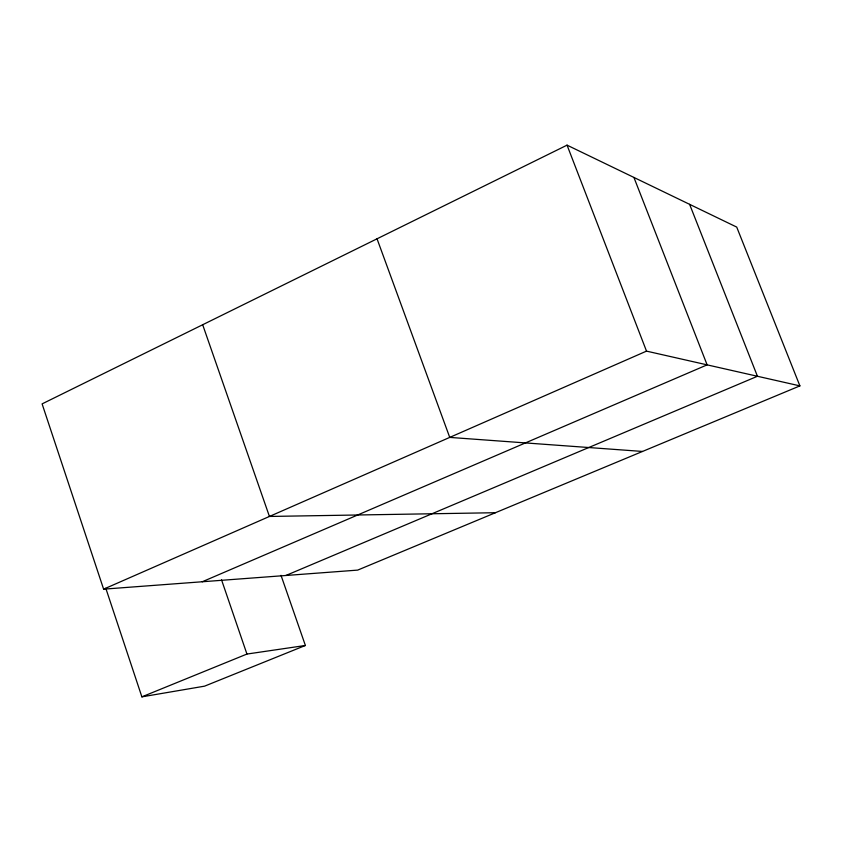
<?xml version="1.0" encoding="UTF-8"?>
<svg xmlns="http://www.w3.org/2000/svg" width="842" height="842" viewBox="0 0 842 842"><rect width="100%" height="100%" fill="white"/><g stroke="black" fill="none" stroke-linecap="round" stroke-linejoin="round"><path stroke-width="1.26" d="M567.055 145.15L42.1 403.886L103.619 589.158L357.671 570.108L799.9 385.889L736.718 227.087L567.055 145.15L646.509 351.125L799.9 385.889M103.619 589.158L646.509 351.125M202.259 581.759L707.122 364.86L633.921 177.441M285.88 575.486L757.442 376.269L689.619 204.343M105.808 588.284L141.877 696.85L246.938 654.055L305.383 645.477L281.017 575.339M305.383 645.477L204.585 686.156L141.877 696.85M495.443 512.715L269.429 516.451L202.68 324.749M642.53 451.449L449.733 437.398L377.037 238.802M221.541 579.833L246.938 654.055"/></g></svg>
